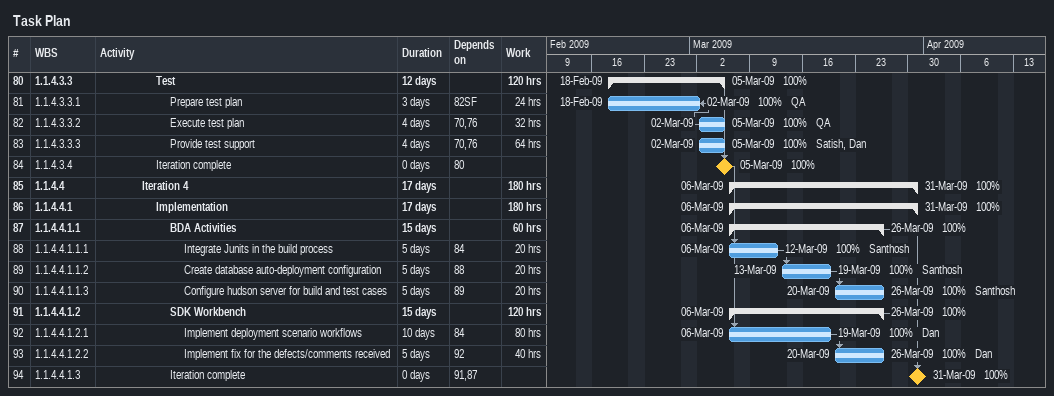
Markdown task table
Task Plan

| ID | WBS | Task | Duration | Start | Finish | Predecessors | Resources | % complete | Work (h) |
|---|---|---|---|---|---|---|---|---|---|
| 80 | 1.1.4.3.3 | **Test** | 12d | 2009-02-18 | 2009-03-05 |  |  | 100 | 120 |
| 81 | 1.1.4.3.3.1 | Prepare test plan | 3d | 2009-02-18 | 2009-03-02 | 82SF | QA | 100 | 24 |
| 82 | 1.1.4.3.3.2 | Execute test plan | 4d | 2009-03-02 | 2009-03-05 | 70, 76 | QA | 100 | 32 |
| 83 | 1.1.4.3.3.3 | Provide test support | 4d | 2009-03-02 | 2009-03-05 | 70, 76 | Satish, Dan | 100 | 64 |
| 84 | 1.1.4.3.4 | Iteration complete | 0d | 2009-03-05 | 2009-03-05 | 80 |  | 100 |  |
| 85 | 1.1.4.4 | **Iteration 4** | 17d | 2009-03-06 | 2009-03-31 |  |  | 100 | 180 |
| 86 | 1.1.4.4.1 | **Implementation** | 17d | 2009-03-06 | 2009-03-31 |  |  | 100 | 180 |
| 87 | 1.1.4.4.1.1 | **BDA Activities** | 15d | 2009-03-06 | 2009-03-26 |  |  | 100 | 60 |
| 88 | 1.1.4.4.1.1.1 | Integrate Junits in the build process | 5d | 2009-03-06 | 2009-03-12 | 84 | Santhosh | 100 | 20 |
| 89 | 1.1.4.4.1.1.2 | Create database auto-deployment configuration | 5d | 2009-03-13 | 2009-03-19 | 88 | Santhosh | 100 | 20 |
| 90 | 1.1.4.4.1.1.3 | Configure hudson server for build and test cases | 5d | 2009-03-20 | 2009-03-26 | 89 | Santhosh | 100 | 20 |
| 91 | 1.1.4.4.1.2 | **SDK Workbench** | 15d | 2009-03-06 | 2009-03-26 |  |  | 100 | 120 |
| 92 | 1.1.4.4.1.2.1 | Implement deployment scenario workflows | 10d | 2009-03-06 | 2009-03-19 | 84 | Dan | 100 | 80 |
| 93 | 1.1.4.4.1.2.2 | Implement fix for the defects/comments received | 5d | 2009-03-20 | 2009-03-26 | 92 | Dan | 100 | 40 |
| 94 | 1.1.4.4.1.3 | Iteration complete | 0d | 2009-03-31 | 2009-03-31 | 91, 87 |  | 100 |  |
